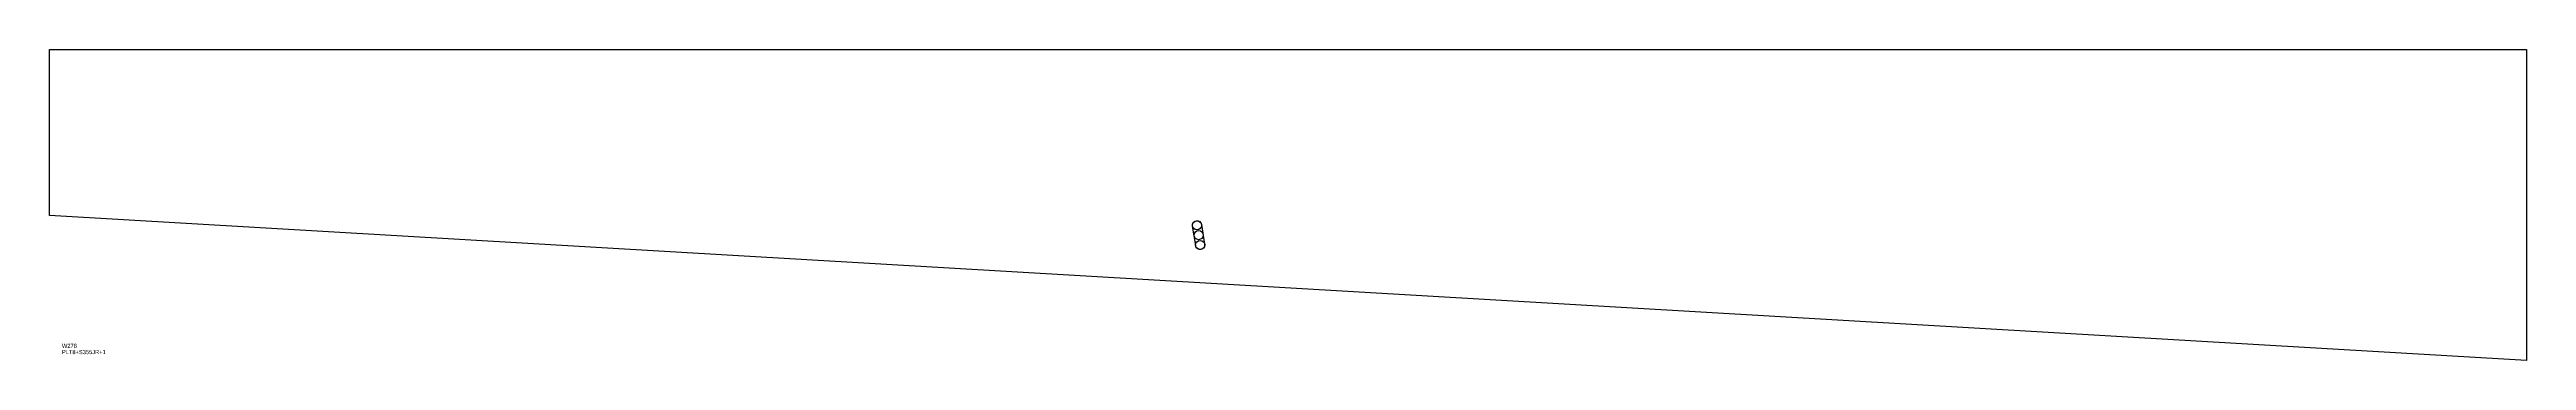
# Model space of a CAD drawing. Extents: x 0 to 5990, y 0 to 750.
import ezdxf

# ---------------------------------------------------------------- set-up
doc = ezdxf.new("R2010")
doc.units = 0
for name, color, linetype in [('22', 7, 'CONTINUOUS'), ('CUT', 7, 'CONTINUOUS'), ('LAYOUT', 4, 'CONTINUOUS'), ('SCRIBE', 3, 'CONTINUOUS'), ('TEXT', 7, 'CONTINUOUS')]:
    doc.layers.add(name, color=color, linetype=linetype)

msp = doc.modelspace()

# ---------------------------------------------------------------- linework, layer by layer
at = {"layer": '22', "color": 7, "linetype": 'CONTINUOUS'}
for centre, radius in [((2775.068, 326.024), 11), ((2778.839, 302.322), 11), ((2782.61, 278.62), 11), ((0, 0), 0)]:
    msp.add_circle(centre, radius, dxfattribs=at)
at = {"layer": 'CUT', "color": 7, "linetype": 'CONTINUOUS'}
msp.add_lwpolyline([(0, 350), (0, 750), (5990, 750), (5990, 0)], close=True, dxfattribs=at)
at = {"layer": 'LAYOUT', "color": 4, "linetype": 'CONTINUOUS'}
msp.add_lwpolyline([(2793.473, 280.348, -1), (2771.747, 276.892), (2764.205, 324.295, -1), (2785.931, 327.752)], format="xyb", close=True, dxfattribs=at)

# ---------------------------------------------------------------- texts
at = {"layer": 'SCRIBE', "color": 3}
msp.add_text('W278', height=10, dxfattribs=at).set_placement((30, 30))
at = {"layer": 'TEXT', "color": 7}
msp.add_text('PLT8+S355JR+1', height=10, dxfattribs=at).set_placement((30, 15))

doc.saveas('drawing.dxf')
